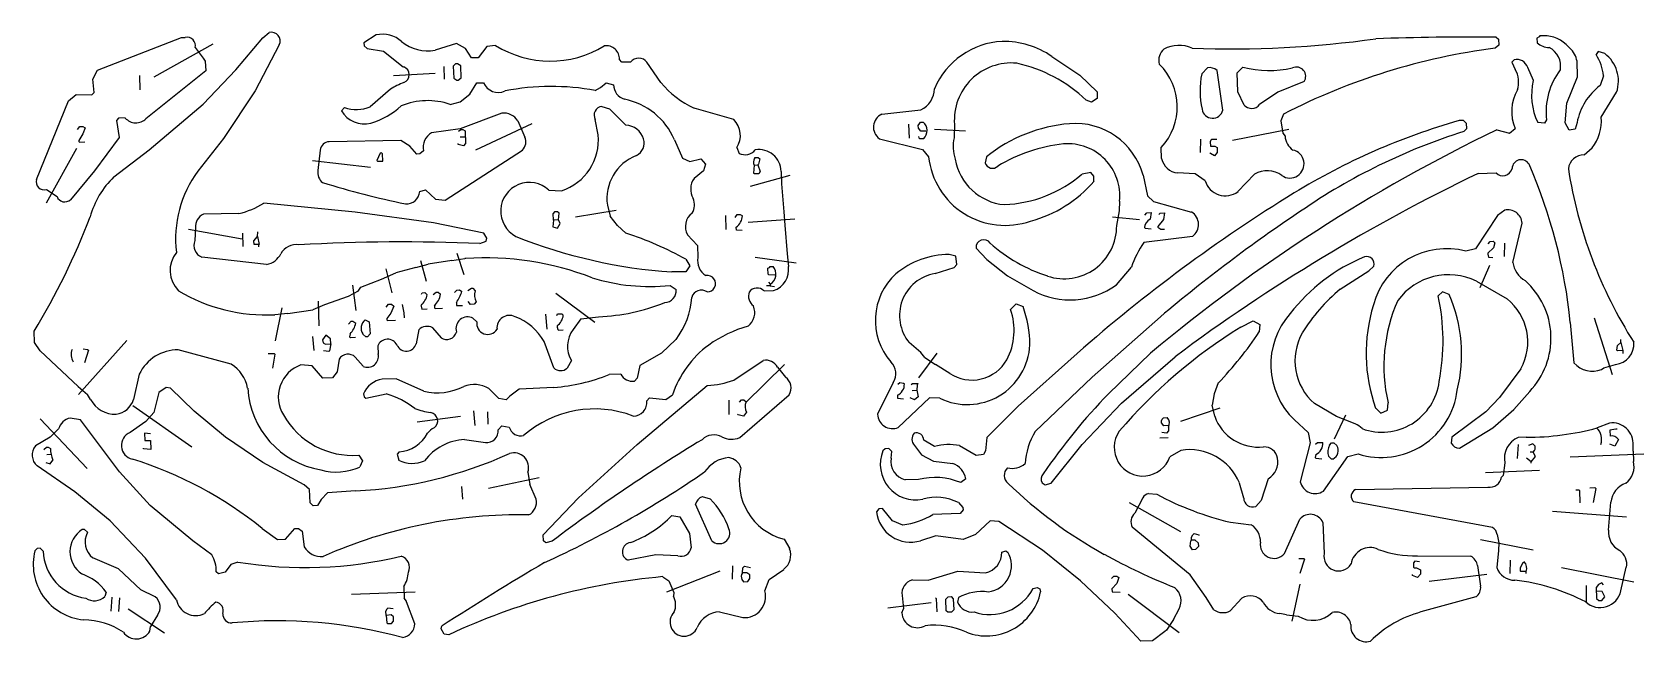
# Model space of a CAD drawing. Extents: x 0.4 to 36.8, y 0.4 to 14.1.
import ezdxf

# ---------------------------------------------------------------- set-up
doc = ezdxf.new("R2010")
doc.units = 0
doc.header["$MEASUREMENT"] = 0
doc.layers.add('CYAN', color=4, linetype='CONTINUOUS')

msp = doc.modelspace()

# ---------------------------------------------------------------- linework, layer by layer
at = {"layer": 'CYAN', "color": 7}
for p, q in [((1.885, 13.28), (3.777, 14.014)), ((3.158, 13.134), (4.489, 13.872)), ((3.777, 14.014), (3.861, 14.017)), ((5.001, 13.287), (5.61, 14.009)), ((5.982, 13.855), (5.434, 12.818)), ((5.61, 14.009), (5.755, 14.13)), ((8.168, 14.075), (7.89, 13.9)), ((7.89, 13.9), (7.892, 13.833)), ((7.892, 13.833), (7.961, 13.768)), ((9.975, 13.879), (9.496, 13.731)), ((10.178, 13.769), (9.975, 13.879)), ((10.66, 13.816), (10.468, 13.56)), ((10.86, 13.839), (10.66, 13.816)), ((33.484, 13.845), (33.403, 13.776)), ((33.429, 14.027), (33.48, 13.978)), ((33.48, 13.978), (33.484, 13.845)), ((34.395, 14.035), (34.346, 14)), ((34.346, 14), (34.35, 13.9)), ((34.411, 14.053), (34.395, 14.035)), ((35.002, 13.857), (35.088, 13.777)), ((4.085, 13.792), (4.261, 13.548)), ((4.261, 13.548), (4.313, 13.483)), ((4.313, 13.483), (4.321, 13.266)), ((7.961, 13.768), (8.329, 13.713)), ((8.329, 13.713), (8.773, 13.359)), ((10.318, 13.556), (10.178, 13.769)), ((10.468, 13.56), (10.318, 13.556)), ((13.706, 13.458), (13.654, 13.523)), ((13.906, 13.464), (13.706, 13.458)), ((14.587, 13.001), (14.273, 13.458)), ((23.408, 13.589), (24.035, 13.17)), ((33.83, 13.514), (33.782, 13.463)), ((33.782, 13.463), (33.855, 13.299)), ((35.261, 13.133), (35.249, 13.483)), ((35.724, 13.7), (35.677, 13.632)), ((35.876, 13.656), (35.724, 13.7)), ((1.776, 13.076), (1.885, 13.28)), ((2.826, 13.157), (2.837, 12.84)), ((4.321, 13.266), (2.975, 12.185)), ((4.261, 12.511), (5.001, 13.287)), ((9.498, 13.209), (8.559, 13.154)), ((8.773, 13.359), (8.786, 13.355)), ((9.69, 13.363), (9.699, 13.08)), ((9.954, 13.422), (9.906, 13.371)), ((9.906, 13.371), (9.915, 13.104)), ((9.915, 13.104), (9.984, 13.056)), ((10.004, 13.424), (9.954, 13.422)), ((10.073, 13.376), (10.004, 13.424)), ((10.017, 13.058), (10.082, 13.11)), ((10.082, 13.11), (10.073, 13.376)), ((24.035, 13.17), (24.427, 12.795)), ((26.914, 13.336), (26.785, 13.199)), ((27.261, 12.38), (27.133, 13.276)), ((27.585, 13.224), (27.714, 13.345)), ((27.598, 12.791), (27.585, 13.224)), ((34.264, 13.047), (34.136, 13.342)), ((35.016, 12.54), (35.261, 13.133)), ((35.844, 13.154), (35.769, 12.935)), ((1.226, 12.59), (1.404, 12.73)), ((1.404, 12.73), (1.755, 12.725)), ((1.755, 12.725), (1.803, 12.777)), ((1.803, 12.777), (1.776, 13.076)), ((5.434, 12.818), (4.721, 11.743)), ((8.488, 12.851), (8.034, 12.453)), ((9.984, 13.056), (10.017, 13.058)), ((10.064, 12.565), (10.276, 12.738)), ((10.276, 12.738), (10.435, 12.993)), ((10.435, 12.993), (10.585, 12.997)), ((13.108, 12.823), (13.223, 12.893)), ((13.223, 12.893), (13.353, 12.997)), ((13.353, 12.997), (13.521, 12.952)), ((24.427, 12.795), (24.43, 12.645)), ((27.741, 12.495), (27.598, 12.791)), ((28.499, 12.786), (28.091, 12.506)), ((29.092, 13.022), (28.499, 12.786)), ((35.795, 12.218), (36.141, 12.781)), ((0.505, 10.813), (1.226, 12.59)), ((3.046, 11.484), (4.261, 12.511)), ((7.451, 12.436), (7.386, 12.367)), ((9.833, 12.508), (10.064, 12.565)), ((13.255, 12.462), (13.426, 12.405)), ((13.426, 12.405), (13.797, 12.042)), ((16.229, 12.167), (15.338, 12.423)), ((19.57, 12.286), (20.451, 12.389)), ((24.299, 12.559), (24.181, 12.606)), ((24.43, 12.645), (24.299, 12.559)), ((34.983, 12.089), (35.016, 12.54)), ((1.434, 11.941), (1.482, 12.009)), ((1.482, 12.009), (1.548, 12.011)), ((1.548, 12.011), (1.6, 11.98)), ((2.357, 12.196), (2.309, 12.145)), ((2.309, 12.145), (2.373, 11.763)), ((2.507, 12.202), (2.357, 12.196)), ((11.002, 12.311), (10.064, 11.959)), ((10.416, 11.482), (11.688, 12.075)), ((11.358, 12.14), (11.52, 11.772)), ((13.175, 11.824), (13.105, 12.17)), ((20.175, 12.061), (20.186, 11.745)), ((20.392, 12.036), (20.424, 12.087)), ((20.395, 11.969), (20.392, 12.036)), ((20.424, 12.087), (20.44, 12.104)), ((20.44, 12.104), (20.507, 12.106)), ((21.209, 12.056), (21.199, 11.756)), ((28.631, 12.29), (28.57, 12.138)), ((28.57, 12.138), (28.612, 11.856)), ((32.688, 12.145), (32.588, 12.142)), ((32.757, 12.081), (32.688, 12.145)), ((32.761, 11.964), (32.757, 12.081)), ((34.516, 12.088), (34.365, 12.1)), ((34.563, 12.157), (34.516, 12.088)), ((35.072, 11.925), (34.983, 12.089)), ((35.249, 12.098), (35.205, 11.947)), ((1.554, 11.845), (1.46, 11.691)), ((1.46, 11.691), (1.46, 11.675)), ((1.46, 11.675), (1.477, 11.659)), ((1.477, 11.659), (1.594, 11.663)), ((1.6, 11.98), (1.554, 11.845)), ((2.373, 11.763), (1.815, 11.01)), ((4.721, 11.743), (4.147, 11.006)), ((8.723, 11.693), (7.106, 11.667)), ((8.928, 11.567), (8.723, 11.693)), ((10.064, 11.959), (9.417, 11.869)), ((10.024, 11.907), (10.073, 11.942)), ((10.179, 11.771), (10.06, 11.767)), ((10.073, 11.942), (10.123, 11.944)), ((10.123, 11.944), (10.174, 11.912)), ((10.174, 11.912), (10.184, 11.629)), ((14.892, 11.709), (15.072, 11.298)), ((19.516, 11.734), (20.488, 11.489)), ((20.447, 11.904), (20.395, 11.969)), ((20.401, 11.786), (20.402, 11.753)), ((20.402, 11.753), (20.42, 11.736)), ((20.42, 11.736), (20.519, 11.74)), ((20.564, 11.908), (20.447, 11.904)), ((20.761, 11.95), (21.458, 11.911)), ((26.757, 11.724), (26.751, 11.424)), ((26.992, 11.699), (26.976, 11.665)), ((26.976, 11.665), (26.98, 11.565)), ((27.008, 11.716), (26.992, 11.699)), ((27.124, 11.72), (27.008, 11.716)), ((27.479, 11.702), (28.748, 11.947)), ((28.612, 11.856), (28.664, 11.791)), ((32.696, 11.895), (32.761, 11.964)), ((33.437, 11.932), (33.723, 11.859)), ((33.723, 11.859), (33.853, 11.964)), ((35.205, 11.947), (35.072, 11.925)), ((1.406, 11.512), (0.726, 10.284)), ((2.25, 10.873), (3.046, 11.484)), ((6.904, 11.478), (6.849, 11.018)), ((8.257, 11.412), (8.179, 11.242)), ((8.29, 11.413), (8.257, 11.412)), ((8.307, 11.397), (8.29, 11.413)), ((8.313, 11.23), (8.307, 11.397)), ((9.084, 11.389), (8.928, 11.567)), ((9.151, 11.392), (9.084, 11.389)), ((9.232, 11.462), (9.151, 11.392)), ((9.723, 10.346), (11.466, 11.477)), ((10.018, 11.607), (10.017, 11.623)), ((10.135, 11.577), (10.018, 11.607)), ((10.184, 11.629), (10.135, 11.577)), ((15.072, 11.298), (15.241, 11.22)), ((15.241, 11.22), (15.489, 11.277)), ((15.489, 11.277), (15.593, 11.164)), ((16.298, 11.535), (16.352, 11.403)), ((16.7, 11.29), (16.716, 11.307)), ((16.716, 11.307), (16.782, 11.309)), ((16.782, 11.309), (16.817, 11.277)), ((16.817, 11.277), (16.787, 11.159)), ((20.488, 11.489), (20.625, 11.326)), ((21.929, 11.326), (21.9, 11.191)), ((25.879, 11.286), (25.871, 11.535)), ((26.985, 11.399), (26.968, 11.415)), ((26.98, 11.565), (27.079, 11.569)), ((27.07, 11.352), (26.985, 11.399)), ((27.135, 11.421), (27.07, 11.352)), ((27.079, 11.569), (27.131, 11.537)), ((27.131, 11.537), (27.135, 11.421)), ((35.409, 11.37), (35.587, 11.527)), ((1.815, 11.01), (1.271, 10.357)), ((8.037, 11.084), (6.733, 11.239)), ((8.179, 11.242), (8.197, 11.226)), ((8.197, 11.226), (8.313, 11.23)), ((15.547, 11.012), (15.335, 10.839)), ((15.593, 11.164), (15.547, 11.012)), ((16.607, 10.661), (17.501, 10.914)), ((16.688, 11.139), (16.678, 10.955)), ((16.695, 10.939), (16.678, 10.955)), ((16.688, 11.139), (16.771, 11.142)), ((16.795, 10.943), (16.695, 10.939)), ((16.771, 11.142), (16.787, 11.159)), ((16.771, 11.142), (16.827, 10.994)), ((16.827, 10.994), (16.795, 10.943)), ((17.298, 10.998), (17.307, 10.715)), ((24.284, 10.975), (24.085, 10.937)), ((24.353, 10.893), (24.284, 10.975)), ((25.462, 10.911), (25.561, 10.448)), ((26.64, 10.943), (26.239, 10.963)), ((26.862, 10.783), (26.64, 10.943)), ((27.974, 10.935), (27.603, 10.54)), ((33.023, 10.95), (33.422, 10.965)), ((0.73, 10.588), (0.969, 10.43)), ((9.149, 10.541), (9.281, 10.579)), ((9.281, 10.579), (9.506, 10.371)), ((12.06, 10.576), (12.344, 10.558)), ((17.307, 10.715), (17.359, 10.083)), ((24.355, 10.776), (24.353, 10.893)), ((7.69, 10.079), (5.633, 10.279)), ((9.506, 10.371), (9.723, 10.346)), ((13.381, 10.233), (13.445, 9.986)), ((24.931, 10.327), (24.922, 10.109)), ((25.561, 10.448), (25.698, 10.319)), ((25.698, 10.319), (26.557, 10.081)), ((5.072, 10.044), (4.272, 10.032)), ((9.459, 9.835), (7.69, 10.079)), ((10.591, 9.603), (9.459, 9.835)), ((12.162, 9.897), (12.151, 9.747)), ((12.189, 10.082), (12.157, 10.047)), ((12.162, 9.897), (12.157, 10.047)), ((12.279, 9.901), (12.162, 9.897)), ((12.256, 10.084), (12.189, 10.082)), ((12.252, 9.717), (12.315, 9.819)), ((12.29, 10.052), (12.256, 10.084)), ((12.279, 9.901), (12.29, 10.052)), ((12.315, 9.819), (12.279, 9.901)), ((12.658, 9.975), (13.578, 10.119)), ((13.607, 9.778), (13.445, 9.986)), ((16.044, 9.999), (16.055, 9.683)), ((16.262, 9.957), (16.31, 10.025)), ((16.31, 10.025), (16.377, 10.028)), ((16.377, 10.028), (16.428, 9.996)), ((16.553, 9.855), (17.606, 9.928)), ((17.359, 10.083), (17.385, 9.784)), ((25.382, 9.902), (24.773, 9.964)), ((24.922, 10.109), (24.866, 9.774)), ((25.499, 10.013), (25.548, 10.064)), ((25.548, 10.064), (25.648, 10.068)), ((25.648, 10.068), (25.62, 9.917)), ((25.92, 9.911), (25.792, 9.756)), ((25.816, 10.024), (25.848, 10.058)), ((25.848, 10.058), (25.948, 10.062)), ((25.948, 10.062), (25.92, 9.911)), ((33.455, 10), (32.959, 9.252)), ((33.618, 10.121), (33.455, 10)), ((33.801, 8.942), (34.01, 9.832)), ((5.144, 9.469), (3.93, 9.686)), ((4.093, 9.722), (4.076, 9.436)), ((5.151, 9.602), (5.162, 9.303)), ((5.408, 9.428), (5.487, 9.531)), ((5.487, 9.531), (5.501, 9.631)), ((5.487, 9.531), (5.527, 9.349)), ((10.662, 9.49), (10.591, 9.603)), ((10.646, 9.421), (10.662, 9.49)), ((12.151, 9.747), (12.252, 9.717)), ((13.8, 9.605), (13.607, 9.778)), ((15.19, 9.567), (15.414, 9.324)), ((16.289, 9.674), (16.287, 9.741)), ((16.423, 9.662), (16.289, 9.674)), ((17.385, 9.784), (17.438, 9.135)), ((26.575, 9.532), (25.479, 9.394)), ((25.493, 9.729), (25.51, 9.713)), ((25.51, 9.713), (25.644, 9.701)), ((25.792, 9.756), (25.793, 9.739)), ((25.793, 9.739), (25.861, 9.692)), ((25.861, 9.692), (25.944, 9.695)), ((5.411, 9.345), (5.408, 9.428)), ((5.527, 9.349), (5.411, 9.345)), ((5.51, 9.348), (5.512, 9.298)), ((10.154, 8.662), (9.99, 9.144)), ((10.502, 9.369), (10.646, 9.421)), ((15.414, 9.324), (15.422, 9.058)), ((17.438, 9.135), (17.463, 8.852)), ((21.238, 9.082), (21.086, 9.125)), ((21.698, 9.267), (21.94, 9.008)), ((32.959, 9.252), (32.743, 9.196)), ((33.364, 9.27), (33.234, 9.149)), ((33.234, 9.149), (33.235, 9.132)), ((33.235, 9.132), (33.254, 9.066)), ((33.243, 9.366), (33.292, 9.418)), ((33.292, 9.418), (33.358, 9.42)), ((33.358, 9.42), (33.393, 9.388)), ((33.393, 9.388), (33.364, 9.27)), ((33.61, 9.379), (33.604, 9.078)), ((5.695, 8.9), (4.233, 9.062)), ((8.529, 8.259), (8.389, 8.799)), ((9.059, 8.826), (8.613, 8.71)), ((9.059, 8.826), (9.34, 8.902)), ((9.301, 8.513), (9.176, 8.98)), ((9.871, 8.987), (9.34, 8.902)), ((9.871, 8.988), (10.169, 9.031)), ((10.186, 9.032), (10.169, 9.031)), ((15.151, 8.73), (14.834, 8.729)), ((15.244, 8.869), (15.151, 8.73)), ((15.152, 9.014), (15.244, 8.869)), ((16.716, 9.064), (17.637, 8.936)), ((17.003, 8.815), (17.035, 8.833)), ((17.007, 8.682), (17.003, 8.815)), ((17.035, 8.833), (17.052, 8.851)), ((17.052, 8.851), (17.118, 8.853)), ((20.771, 8.694), (21.199, 8.83)), ((21.199, 8.83), (21.262, 8.899)), ((21.262, 8.899), (21.238, 9.082)), ((21.94, 9.008), (22.403, 8.64)), ((24.861, 8.44), (25.198, 8.835)), ((29.908, 8.342), (30.556, 8.756)), ((30.556, 8.756), (30.668, 8.861)), ((33.275, 8.871), (33.054, 8.373)), ((33.254, 9.066), (33.354, 9.053)), ((7.717, 7.862), (7.642, 8.428)), ((7.76, 8.297), (7.824, 8.382)), ((7.824, 8.382), (8.285, 8.565)), ((8.285, 8.565), (8.613, 8.71)), ((10.233, 8.312), (10.314, 8.365)), ((10.314, 8.365), (10.348, 8.366)), ((10.348, 8.366), (10.4, 8.301)), ((14.793, 8.426), (14.93, 8.33)), ((17.05, 8.417), (16.967, 8.414)), ((17.025, 8.666), (17.007, 8.682)), ((17.014, 8.499), (17.049, 8.45)), ((17.158, 8.654), (17.025, 8.666)), ((17.049, 8.45), (17.05, 8.417)), ((17.05, 8.417), (17.151, 8.404)), ((22.403, 8.64), (22.981, 8.31)), ((32.979, 8.519), (33.233, 8.376)), ((33.233, 8.376), (33.674, 8.122)), ((6.879, 7.516), (6.862, 8.072)), ((7.531, 8.172), (7.004, 7.987)), ((7.76, 8.297), (7.531, 8.172)), ((8.395, 7.931), (8.443, 8)), ((8.443, 8), (8.509, 8.002)), ((8.509, 8.002), (8.561, 7.954)), ((9.185, 8.226), (9.201, 8.26)), ((9.201, 8.26), (9.267, 8.262)), ((9.267, 8.262), (9.319, 8.214)), ((9.452, 8.218), (9.517, 8.271)), ((9.517, 8.271), (9.567, 8.272)), ((9.567, 8.272), (9.619, 8.224)), ((9.934, 8.268), (9.982, 8.32)), ((9.976, 8.036), (9.978, 7.97)), ((9.982, 8.32), (10.049, 8.322)), ((10.049, 8.322), (10.1, 8.291)), ((10.294, 7.997), (10.242, 8.062)), ((10.377, 8), (10.294, 7.997)), ((10.425, 8.052), (10.377, 8)), ((12.22, 8.247), (13.097, 7.596)), ((16.913, 8.302), (17.129, 8.309)), ((22.474, 7.885), (22.603, 8.007)), ((22.603, 8.007), (22.755, 7.947)), ((32.213, 8.281), (32.117, 8.193)), ((32.366, 8.221), (32.213, 8.281)), ((6.177, 7.791), (5.878, 7.764)), ((5.893, 7.175), (6.047, 7.917)), ((6.177, 7.791), (6.741, 7.878)), ((7.004, 7.987), (6.741, 7.878)), ((7.921, 7.648), (8.006, 7.601)), ((8.5, 7.801), (8.404, 7.681)), ((8.404, 7.681), (8.405, 7.648)), ((8.405, 7.648), (8.422, 7.632)), ((8.422, 7.632), (8.605, 7.638)), ((8.561, 7.954), (8.5, 7.801)), ((9.177, 7.975), (9.178, 7.959)), ((9.178, 7.959), (9.197, 7.892)), ((9.197, 7.892), (9.313, 7.897)), ((9.478, 7.969), (9.479, 7.919)), ((9.479, 7.919), (9.497, 7.903)), ((9.497, 7.903), (9.663, 7.909)), ((9.978, 7.97), (10.111, 7.974)), ((10.436, 7.606), (10.35, 7.687)), ((11.986, 7.773), (12.014, 7.441)), ((12.237, 7.748), (12.253, 7.782)), ((12.253, 7.782), (12.352, 7.786)), ((12.352, 7.786), (12.387, 7.754)), ((12.785, 7.672), (12.61, 7.432)), ((12.785, 7.672), (13.184, 7.719)), ((24.312, 6.353), (25.854, 7.717)), ((35.638, 7.695), (36.041, 6.417)), ((0.463, 7.141), (0.454, 7.391)), ((6.734, 7.273), (6.761, 6.957)), ((7.033, 7.3), (6.953, 7.197)), ((7.136, 7.22), (7.033, 7.3)), ((7.541, 7.551), (7.605, 7.62)), ((7.582, 7.336), (7.568, 7.269)), ((7.605, 7.62), (7.639, 7.621)), ((7.639, 7.621), (7.707, 7.574)), ((7.935, 7.265), (7.866, 7.329)), ((8.032, 7.335), (7.968, 7.266)), ((8.006, 7.601), (8.032, 7.335)), ((9.125, 7.427), (9.069, 7.108)), ((9.44, 7.472), (9.631, 7.245)), ((12.245, 7.515), (12.246, 7.482)), ((12.246, 7.482), (12.265, 7.433)), ((12.265, 7.433), (12.282, 7.417)), ((12.282, 7.417), (12.382, 7.42)), ((27.665, 7.48), (27.947, 7.627)), ((27.947, 7.627), (28.093, 7.547)), ((28.093, 7.547), (28.079, 7.376)), ((35.096, 7.59), (35.179, 6.676)), ((0.586, 6.946), (0.463, 7.141)), ((1.448, 6.142), (0.586, 6.946)), ((2.545, 7.179), (1.45, 5.968)), ((1.557, 6.992), (1.657, 6.979)), ((1.675, 6.963), (1.585, 6.676)), ((1.657, 6.979), (1.675, 6.963)), ((4.899, 6.646), (3.704, 6.971)), ((6.953, 7.197), (6.972, 7.131)), ((6.972, 7.131), (7.023, 7.099)), ((7.096, 6.935), (6.978, 6.948)), ((7.023, 7.099), (7.14, 7.104)), ((7.112, 6.952), (7.096, 6.935)), ((7.14, 7.104), (7.112, 6.952)), ((7.14, 7.104), (7.136, 7.22)), ((7.568, 7.269), (7.585, 7.253)), ((7.585, 7.253), (7.701, 7.257)), ((7.968, 7.266), (7.935, 7.265)), ((8.204, 7.061), (8.21, 6.878)), ((12.173, 6.566), (11.953, 7.159)), ((14.928, 7.208), (14.604, 6.899)), ((20.448, 6.912), (20.188, 7.134)), ((20.537, 6.799), (20.448, 6.912)), ((36.146, 6.966), (36.159, 7.066)), ((36.163, 6.95), (36.146, 6.966)), ((36.159, 7.066), (36.24, 7.136)), ((36.279, 6.954), (36.163, 6.95)), ((36.24, 7.136), (36.237, 7.202)), ((36.24, 7.136), (36.279, 6.954)), ((36.279, 6.954), (36.282, 6.887)), ((5.73, 6.888), (5.863, 6.892)), ((5.88, 6.876), (5.825, 6.557)), ((5.863, 6.892), (5.88, 6.876)), ((6.719, 6.609), (6.468, 6.634)), ((6.962, 6.334), (6.719, 6.609)), ((7.33, 6.764), (7.29, 6.479)), ((7.87, 6.6), (7.695, 6.81)), ((12.568, 6.73), (12.474, 6.56)), ((14.112, 6.617), (14.054, 6.332)), ((14.604, 6.899), (14.112, 6.617)), ((16.23, 6.29), (16.896, 6.734)), ((16.496, 5.776), (17.374, 6.642)), ((17.219, 6.58), (17.395, 6.354)), ((20.408, 6.338), (20.822, 6.895)), ((20.537, 6.799), (20.777, 6.643)), ((21.103, 6.44), (20.777, 6.643)), ((23.978, 6.893), (22.648, 5.701)), ((25.632, 6.896), (24.681, 5.977)), ((24.972, 5.771), (26.185, 6.816)), ((33.984, 6.547), (33.502, 5.9)), ((35.802, 6.531), (35.85, 6.567)), ((35.85, 6.567), (36.114, 6.643)), ((2.823, 6.423), (2.693, 5.852)), ((7.178, 6.342), (6.962, 6.334)), ((7.29, 6.479), (7.178, 6.342)), ((8.619, 6.318), (8.302, 6.309)), ((9.244, 6.037), (8.619, 6.318)), ((13.684, 6.421), (13.418, 6.413)), ((14.054, 6.332), (13.989, 6.263)), ((19.827, 6.234), (19.475, 5.518)), ((19.929, 6.199), (19.978, 6.234)), ((19.978, 6.234), (20.062, 6.221)), ((20.062, 6.221), (20.079, 6.205)), ((20.23, 6.193), (20.262, 6.211)), ((20.262, 6.211), (20.379, 6.215)), ((23.032, 5.13), (24.312, 6.353)), ((27.157, 6.224), (27.066, 5.981)), ((1.448, 6.142), (1.655, 5.966)), ((1.725, 5.851), (1.655, 5.966)), ((3.266, 6.013), (3.149, 5.559)), ((3.429, 6.119), (3.266, 6.013)), ((3.53, 6.106), (3.429, 6.119)), ((4.065, 5.592), (3.53, 6.106)), ((7.878, 5.979), (7.897, 5.913)), ((7.897, 5.913), (7.931, 5.881)), ((7.931, 5.881), (8.395, 5.978)), ((10.933, 5.871), (10.709, 6.098)), ((11.101, 5.843), (10.933, 5.871)), ((11.181, 5.928), (11.101, 5.843)), ((11.393, 6.085), (11.181, 5.928)), ((12.176, 6.125), (11.393, 6.085)), ((14.053, 4.835), (15.634, 6.166)), ((14.269, 5.821), (14.334, 5.89)), ((14.334, 5.89), (14.702, 5.851)), ((14.702, 5.851), (14.849, 5.956)), ((16.123, 5.833), (16.117, 5.516)), ((16.358, 5.791), (16.406, 5.843)), ((16.365, 4.995), (17.477, 5.957)), ((16.406, 5.843), (16.456, 5.845)), ((16.456, 5.845), (16.508, 5.796)), ((19.921, 5.949), (19.924, 5.882)), ((19.924, 5.882), (20.057, 5.87)), ((20.643, 5.886), (19.938, 5.221)), ((20.308, 5.846), (20.207, 5.892)), ((20.255, 6.054), (20.363, 6.064)), ((20.389, 5.915), (20.308, 5.846)), ((20.877, 5.88), (20.643, 5.886)), ((27.066, 5.981), (27.019, 5.721)), ((33.502, 5.9), (33.194, 5.574)), ((33.826, 5.625), (34.182, 6.035)), ((4.012, 4.773), (2.678, 5.706)), ((3.149, 5.559), (2.973, 5.352)), ((4.77, 5), (4.065, 5.592)), ((10.068, 5.467), (9.088, 5.342)), ((10.361, 5.598), (10.389, 5.266)), ((10.679, 5.576), (10.688, 5.293)), ((16.334, 5.507), (16.317, 5.523)), ((16.452, 5.478), (16.334, 5.507)), ((16.516, 5.563), (16.452, 5.478)), ((22.648, 5.701), (21.935, 4.996)), ((24.089, 4.838), (24.972, 5.771)), ((26.317, 5.366), (27.199, 5.665)), ((27.077, 5.473), (27.019, 5.721)), ((29.823, 5.468), (29.326, 5.763)), ((29.78, 4.966), (30.032, 5.506)), ((30.248, 5.3), (29.823, 5.468)), ((30.708, 5.655), (30.828, 5.542)), ((30.828, 5.542), (30.976, 5.613)), ((30.976, 5.613), (30.988, 5.78)), ((33.194, 5.574), (32.426, 5.003)), ((33.354, 5.212), (33.826, 5.625)), ((1.646, 4.294), (0.585, 5.419)), ((0.812, 4.999), (1.005, 5.19)), ((1.498, 5.391), (1.263, 5.432)), ((2.374, 4.222), (1.498, 5.391)), ((2.973, 5.352), (2.615, 5.106)), ((3.075, 5.077), (2.941, 5.089)), ((2.941, 5.089), (2.947, 4.923)), ((10.921, 5.17), (11.002, 5.256)), ((11.002, 5.256), (11.169, 5.228)), ((25.878, 5.373), (25.894, 5.407)), ((25.88, 5.323), (25.878, 5.373)), ((25.932, 5.258), (25.88, 5.323)), ((25.988, 5.093), (25.888, 5.107)), ((25.894, 5.407), (25.926, 5.441)), ((25.926, 5.441), (26.009, 5.444)), ((26.049, 5.262), (25.932, 5.258)), ((26.036, 5.145), (25.988, 5.093)), ((26.033, 5.228), (26.036, 5.145)), ((28.875, 5.392), (29.189, 5.106)), ((29.189, 5.106), (29.233, 4.874)), ((32.6, 4.757), (33.354, 5.212)), ((35.981, 5.32), (35.701, 5.212)), ((36.125, 5.181), (35.992, 5.159)), ((35.992, 5.159), (35.997, 5.026)), ((36.158, 5.182), (36.125, 5.181)), ((0.812, 4.999), (0.485, 4.804)), ((0.669, 4.726), (0.734, 4.779)), ((0.734, 4.779), (0.767, 4.78)), ((0.767, 4.78), (0.818, 4.748)), ((2.92, 4.738), (2.919, 4.755)), ((3.087, 4.727), (2.92, 4.738)), ((2.947, 4.923), (3.08, 4.927)), ((3.08, 4.927), (3.087, 4.727)), ((5.608, 4.43), (4.77, 5)), ((10.16, 4.947), (10.629, 4.878)), ((12.733, 3.631), (14.053, 4.835)), ((19.642, 4.742), (19.594, 4.691)), ((19.725, 4.745), (19.642, 4.742)), ((19.794, 4.68), (19.725, 4.745)), ((20.307, 4.813), (20.464, 4.601)), ((20.758, 4.793), (20.52, 4.936)), ((21.698, 4.588), (21.324, 4.81)), ((21.935, 4.996), (21.911, 4.695)), ((23.387, 3.962), (24.089, 4.838)), ((25.842, 4.988), (26.025, 4.995)), ((29.233, 4.874), (29.006, 3.996)), ((29.349, 4.844), (29.398, 4.879)), ((29.398, 4.879), (29.514, 4.883)), ((29.667, 4.822), (29.715, 4.873)), ((29.715, 4.873), (29.765, 4.875)), ((29.765, 4.875), (29.834, 4.811)), ((32.426, 5.003), (32.414, 4.869)), ((33.919, 4.837), (33.896, 4.519)), ((34.106, 5), (33.923, 4.995)), ((34.252, 4.848), (34.153, 4.812)), ((34.303, 4.8), (34.252, 4.848)), ((34.29, 4.7), (34.306, 4.734)), ((34.306, 4.734), (34.303, 4.8)), ((36.105, 4.796), (35.986, 4.842)), ((36.183, 4.949), (36.105, 4.796)), ((36.516, 4.684), (36.512, 4.818)), ((0.713, 4.428), (0.814, 4.398)), ((0.837, 4.613), (0.742, 4.6)), ((0.814, 4.398), (0.877, 4.483)), ((6.544, 3.93), (5.608, 4.43)), ((7.773, 4.595), (7.861, 4.465)), ((7.861, 4.465), (7.799, 4.329)), ((8.685, 4.669), (8.636, 4.618)), ((8.636, 4.618), (8.674, 4.486)), ((19.782, 4.53), (19.794, 4.68)), ((20.464, 4.601), (20.735, 4.459)), ((20.735, 4.459), (21.17, 4.406)), ((21.864, 4.61), (21.698, 4.588)), ((21.911, 4.695), (21.864, 4.61)), ((26.311, 4.703), (26.067, 4.555)), ((29.357, 4.611), (29.343, 4.544)), ((29.343, 4.544), (29.36, 4.527)), ((29.36, 4.527), (29.494, 4.515)), ((29.533, 3.787), (30.081, 4.563)), ((29.711, 4.506), (29.642, 4.571)), ((29.744, 4.508), (29.711, 4.506)), ((30.081, 4.563), (30.312, 4.623)), ((33.622, 4.42), (33.58, 4.135)), ((34.216, 4.447), (34.113, 4.527)), ((34.258, 4.665), (34.192, 4.663)), ((34.216, 4.447), (34.312, 4.567)), ((34.217, 4.414), (34.216, 4.447)), ((34.258, 4.665), (34.29, 4.7)), ((34.312, 4.567), (34.258, 4.665)), ((35.091, 4.557), (36.754, 4.625)), ((36.516, 4.684), (36.522, 4.451)), ((1.373, 3.769), (0.518, 4.355)), ((3.069, 3.463), (2.374, 4.222)), ((10.702, 3.853), (11.844, 4.095)), ((11.587, 4.213), (11.63, 3.931)), ((20.397, 4.048), (20.097, 4.039)), ((21.464, 4.064), (21.35, 3.978)), ((28.286, 4.064), (28.126, 3.57)), ((33.186, 4.208), (34.401, 4.258)), ((33.58, 4.135), (33.548, 4.101)), ((2.164, 3.113), (1.373, 3.769)), ((6.665, 3.818), (6.544, 3.93)), ((6.675, 3.518), (6.665, 3.818)), ((7.067, 3.749), (6.923, 3.594)), ((7.7, 3.789), (7.067, 3.749)), ((10.087, 3.888), (10.114, 3.605)), ((11.776, 3.603), (11.63, 3.931)), ((15.517, 3.66), (15.7, 3.613)), ((23.186, 3.972), (23.255, 3.924)), ((23.255, 3.924), (23.387, 3.962)), ((25.586, 3.728), (25.769, 3.715)), ((27.733, 3.629), (27.634, 3.968)), ((30.254, 3.825), (33.237, 3.876)), ((35.222, 3.815), (35.288, 3.817)), ((35.288, 3.817), (35.306, 3.801)), ((35.306, 3.801), (35.315, 3.518)), ((35.537, 3.859), (35.654, 3.863)), ((35.671, 3.847), (35.615, 3.528)), ((35.654, 3.863), (35.671, 3.847)), ((4.032, 2.664), (3.069, 3.463)), ((6.744, 3.454), (6.675, 3.518)), ((6.844, 3.458), (6.744, 3.454)), ((6.923, 3.594), (6.844, 3.458)), ((11.933, 2.799), (12.733, 3.631)), ((15.738, 2.667), (15.365, 3.492)), ((19.5, 3.387), (19.452, 3.319)), ((19.584, 3.39), (19.5, 3.387)), ((19.809, 3.113), (19.584, 3.39)), ((21.338, 3.277), (20.721, 3.258)), ((21.297, 3.526), (21.4, 3.412)), ((21.402, 3.362), (21.338, 3.277)), ((21.4, 3.412), (21.402, 3.362)), ((26.315, 2.869), (25.156, 3.519)), ((25.457, 3.634), (25.278, 3.288)), ((28.126, 3.57), (28.002, 3.44)), ((33.346, 2.962), (30.212, 3.541)), ((34.696, 3.331), (36.367, 3.202)), ((35.958, 2.907), (36.013, 3.533)), ((1.586, 2.92), (1.536, 2.918)), ((1.655, 2.856), (1.586, 2.92)), ((2.962, 2.275), (2.164, 3.113)), ((5.595, 2.945), (5.938, 2.691)), ((6.121, 2.698), (6.33, 2.939)), ((6.33, 2.939), (6.413, 2.942)), ((6.413, 2.942), (6.499, 2.878)), ((14.837, 3.237), (15.012, 3.205)), ((15.012, 3.205), (15.233, 2.832)), ((20.045, 3.02), (19.809, 3.113)), ((22.01, 3.114), (21.686, 2.804)), ((22.21, 3.103), (22.01, 3.114)), ((23.197, 2.45), (22.21, 3.103)), ((26.525, 1.897), (25.218, 2.97)), ((27.433, 3.084), (27.901, 3.027)), ((28.649, 2.376), (28.999, 3.151)), ((29.517, 3.078), (29.549, 2.379)), ((4.46, 2.345), (4.032, 2.664)), ((5.938, 2.691), (6.121, 2.698)), ((6.499, 2.878), (6.545, 2.53)), ((11.938, 2.665), (11.933, 2.799)), ((11.99, 2.618), (11.938, 2.665)), ((12.139, 2.657), (11.99, 2.618)), ((15.233, 2.832), (15.271, 2.506)), ((17.364, 2.701), (17.492, 2.486)), ((20.786, 2.776), (20.439, 2.666)), ((21.406, 2.695), (20.786, 2.776)), ((21.686, 2.804), (21.406, 2.695)), ((26.527, 2.544), (26.54, 2.661)), ((26.54, 2.661), (26.556, 2.678)), ((26.554, 2.745), (26.585, 2.796)), ((26.556, 2.678), (26.554, 2.745)), ((26.639, 2.681), (26.556, 2.678)), ((26.585, 2.796), (26.617, 2.831)), ((26.617, 2.831), (26.719, 2.801)), ((26.639, 2.681), (26.708, 2.617)), ((26.708, 2.617), (26.711, 2.534)), ((26.719, 2.801), (26.719, 2.784)), ((33.069, 2.697), (34.262, 2.46)), ((33.45, 2.807), (33.483, 2.615)), ((33.483, 2.615), (33.477, 2.448)), ((0.519, 2.493), (0.471, 2.441)), ((0.586, 2.495), (0.519, 2.493)), ((0.655, 2.431), (0.586, 2.495)), ((2.356, 2.034), (1.779, 2.278)), ((3.663, 1.333), (2.962, 2.275)), ((5.05, 2.183), (4.885, 2.127)), ((14.475, 2.345), (13.849, 2.225)), ((14.97, 2.328), (14.475, 2.345)), ((22.274, 2.409), (22.364, 2.435)), ((22.364, 2.435), (22.408, 2.411)), ((24.052, 1.759), (23.197, 2.45)), ((26.58, 2.463), (26.527, 2.544)), ((26.647, 2.465), (26.58, 2.463)), ((26.711, 2.534), (26.647, 2.465)), ((28.972, 2.263), (29.089, 2.267)), ((29.106, 2.251), (29, 1.93)), ((29.089, 2.267), (29.106, 2.251)), ((31.592, 2.204), (31.56, 2.169)), ((31.693, 2.191), (31.592, 2.204)), ((31.65, 2.324), (32.851, 2.316)), ((33.477, 2.448), (33.438, 2.064)), ((33.743, 2.229), (33.737, 1.929)), ((2.86, 1.555), (2.356, 2.034)), ((4.609, 1.917), (4.557, 1.965)), ((4.758, 1.956), (4.609, 1.917)), ((4.885, 2.127), (4.758, 1.956)), ((14.63, 1.855), (14.764, 1.76)), ((15.918, 1.978), (14.716, 1.503)), ((16.203, 2.1), (16.197, 1.8)), ((16.426, 1.941), (16.438, 2.058)), ((16.526, 1.945), (16.426, 1.941)), ((16.438, 2.058), (16.47, 2.093)), ((16.47, 2.093), (16.605, 2.064)), ((16.594, 1.897), (16.526, 1.945)), ((16.597, 1.814), (16.594, 1.897)), ((17.033, 1.788), (17.361, 2.02)), ((20.617, 1.775), (21.281, 1.982)), ((21.281, 1.982), (21.906, 1.945)), ((24.752, 1.815), (24.8, 1.867)), ((24.8, 1.867), (24.867, 1.869)), ((24.867, 1.869), (24.918, 1.837)), ((24.918, 1.837), (24.872, 1.702)), ((26.886, 1.388), (26.525, 1.897)), ((31.537, 1.885), (31.536, 1.902)), ((31.655, 1.839), (31.537, 1.885)), ((31.56, 2.169), (31.564, 2.07)), ((31.564, 2.07), (31.581, 2.053)), ((31.581, 2.053), (31.631, 2.055)), ((31.631, 2.055), (31.716, 2.008)), ((31.719, 1.908), (31.655, 1.839)), ((31.716, 2.008), (31.719, 1.908)), ((31.913, 1.753), (33.215, 1.914)), ((33.005, 2.104), (33.073, 1.64)), ((33.985, 1.971), (33.968, 1.987)), ((34.102, 1.975), (33.985, 1.971)), ((34.104, 1.925), (34.102, 1.975)), ((34.898, 2.059), (36.531, 1.735)), ((36.239, 1.533), (36.361, 2.07)), ((2.078, 1.506), (2.049, 1.405)), ((3.183, 1.401), (2.86, 1.555)), ((7.611, 1.462), (9.044, 1.516)), ((8.788, 1.634), (8.798, 1.368)), ((14.764, 1.76), (14.88, 1.499)), ((14.88, 1.499), (14.871, 1.416)), ((16.414, 1.791), (16.449, 1.742)), ((16.449, 1.742), (16.549, 1.745)), ((16.549, 1.745), (16.597, 1.814)), ((16.932, 1.534), (17.033, 1.788)), ((20.259, 1.78), (20.617, 1.775)), ((22.982, 1.585), (23.073, 1.611)), ((23.073, 1.611), (23.131, 1.579)), ((23.131, 1.579), (23.151, 1.512)), ((24.825, 1.033), (24.052, 1.759)), ((24.872, 1.702), (24.76, 1.582)), ((24.76, 1.582), (24.762, 1.515)), ((24.762, 1.515), (24.946, 1.505)), ((25.123, 1.46), (26.279, 0.594)), ((28.994, 1.688), (28.82, 0.852)), ((35.46, 1.288), (35.464, 1.655)), ((35.73, 1.681), (35.682, 1.613)), ((35.682, 1.613), (35.691, 1.363)), ((35.819, 1.518), (35.685, 1.53)), ((35.812, 1.718), (35.73, 1.681)), ((35.847, 1.669), (35.812, 1.718)), ((35.873, 1.403), (35.819, 1.518)), ((2.203, 1.394), (2.18, 1.077)), ((2.374, 1.379), (2.358, 1.068)), ((2.574, 1.129), (3.396, 0.589)), ((8.4, 1.111), (8.384, 1.077)), ((8.432, 1.145), (8.4, 1.111)), ((8.549, 1.132), (8.432, 1.145)), ((8.85, 1.303), (8.798, 1.368)), ((8.851, 1.286), (8.85, 1.303)), ((9.036, 0.793), (8.851, 1.286)), ((20.685, 1.267), (19.709, 1.146)), ((20.024, 1.036), (20.057, 1.131)), ((20.03, 1.431), (20.057, 1.131)), ((20.781, 1.376), (20.799, 1.36)), ((20.799, 1.36), (20.809, 1.06)), ((21.016, 1.351), (21.064, 1.403)), ((21.025, 1.084), (21.016, 1.351)), ((21.064, 1.403), (21.131, 1.405)), ((21.131, 1.405), (21.182, 1.357)), ((21.191, 1.107), (21.143, 1.055)), ((21.182, 1.357), (21.191, 1.107)), ((21.297, 1.385), (21.278, 1.281)), ((26.146, 0.89), (26.273, 1.127)), ((27.059, 1.109), (26.886, 1.388)), ((27.687, 1.372), (27.426, 1.083)), ((32.97, 1.402), (31.728, 1.059)), ((35.691, 1.363), (35.743, 1.315)), ((35.743, 1.315), (35.809, 1.317)), ((35.809, 1.317), (35.873, 1.403)), ((3.065, 0.629), (3.077, 0.73)), ((3.233, 0.986), (3.077, 0.73)), ((8.388, 0.977), (8.384, 1.077)), ((8.504, 0.997), (8.388, 0.977)), ((8.388, 0.977), (8.41, 0.811)), ((8.41, 0.811), (8.427, 0.795)), ((8.427, 0.795), (8.511, 0.798)), ((8.555, 0.949), (8.504, 0.997)), ((8.511, 0.798), (8.559, 0.849)), ((8.559, 0.849), (8.555, 0.949)), ((9.633, 0.676), (9.65, 0.744)), ((15.912, 1.065), (16.437, 0.931)), ((21.059, 1.052), (21.025, 1.084)), ((21.143, 1.055), (21.059, 1.052)), ((25.411, 0.4), (24.825, 1.033)), ((26.146, 0.89), (25.987, 0.651)), ((28.695, 0.994), (28.544, 1.024)), ((28.695, 0.994), (28.962, 0.966)), ((9.701, 0.561), (9.633, 0.676)), ((9.807, 0.546), (9.701, 0.561)), ((25.678, 0.408), (25.411, 0.4)), ((25.955, 0.617), (25.678, 0.408)), ((25.987, 0.651), (25.955, 0.617))]:
    msp.add_line(p, q, dxfattribs=at)
for centre, radius, start, end in [((3.904, 13.836), 0.186, 346.1953, 103.6093), ((5.805, 13.94), 0.196, 334.1806, 104.6302), ((8.313, 13.462), 0.63, 47.3844, 103.2864), ((9.333, 14.668), 0.951, 231.3746, 279.8484), ((12.093, 15.801), 2.317, 237.8386, 301.7152), ((13.352, 13.531), 0.302, 358.5582, 97.8291), ((22.385, 12.162), 1.772, 93.2623, 156.6934), ((22.304, 11.975), 1.955, 55.6169, 90.6026), ((26.27, 13.124), 0.716, 65.5527, 118.0859), ((27.404, 37.698), 23.938, 267.9959, 277.9435), ((32.917, -49.386), 63.414, 89.53735, 91.99251), ((34.609, 14.16), 0.366, 225.0475, 271.8569), ((34.502, 13.337), 0.721, 46.1454, 97.2653), ((14.087, 13.323), 0.23, 36.068, 142.1768), ((26.145, 13.503), 0.329, 130.0582, 195.0005), ((35.275, -0.644), 14.541, 97.3967, 117.1879), ((33.889, 13.261), 0.26, 18.1418, 103.1627), ((34.403, 13.369), 0.477, 349.9171, 62.8556), ((34.76, 13.406), 0.495, 8.8479, 48.4457), ((34.814, 13.061), 1.035, 5.1676, 33.4786), ((35.399, 13.033), 0.784, 341.2315, 52.5255), ((8.727, 13.177), 0.187, 290.4319, 71.4657), ((22.492, 12.156), 1.287, 84.6853, 184.4605), ((21.881, 10.163), 3.356, 46.7325, 77.4205), ((24.885, 12.455), 1.348, 316.9909, 45.6337), ((28.597, 12.818), 1.851, 168.145, 193.1067), ((26.956, 13.06), 0.279, 50.7542, 98.6793), ((28.304, 15.747), 2.473, 256.1952, 282.3159), ((28.921, 13.142), 0.209, 324.853, 115.3661), ((33.359, 13.01), 0.573, 342.0919, 30.2428), ((36.072, 12.35), 1.521, 142.0591, 187.2989), ((9.359, 11.479), 1.625, 110.4319, 122.4112), ((10.922, 13.149), 0.37, 204.2455, 294.2455), ((12.121, 7.494), 5.419, 79.5001, 101.1325), ((13.866, 12.955), 0.345, 180.5236, 252.91), ((16.257, 14.395), 2.176, 219.8595, 245.0116), ((20.223, 12.872), 0.535, 295.3186, 358.9375), ((34.755, 12.347), 0.98, 150.2074, 202.9714), ((35.62, 12.713), 1.397, 166.1617, 206.0302), ((36.61, 11.832), 1.387, 127.3278, 168.9176), ((7.895, 12.65), 0.583, 209.0748, 284.8248), ((7.717, 13.264), 0.87, 252.1328, 291.3173), ((7.561, 13.751), 1.733, 286.1917, 312.5501), ((9.326, 11.051), 1.542, 70.8246, 112.6254), ((13.278, 12.266), 0.198, 96.5734, 208.937), ((13.461, 11.1), 1.556, 23.0663, 78.7534), ((27.029, 12.436), 0.239, 189.0437, 346.4239), ((27.911, 12.642), 0.225, 220.8104, 322.8283), ((2.749, 12.417), 0.324, 221.7188, 314.1565), ((11.042, 11.937), 0.376, 32.7818, 96.1467), ((13.77, 11.593), 0.45, 17.8314, 86.592), ((15.884, 11.809), 0.497, 326.5164, 45.9615), ((19.699, 11.995), 0.318, 113.8246, 234.9286), ((20.338, 11.917), 0.253, 315.6677, 48.3321), ((24.094, 8.618), 3.467, 94.7847, 128.6432), ((23.934, 10.494), 1.584, 15.2765, 94.6606), ((36.687, -2.255), 14.969, 105.8913, 121.4819), ((34.846, 12.127), 0.954, 320.9848, 5.4723), ((7.117, 11.453), 0.214, 92.9197, 173.1613), ((9.609, 11.536), 0.384, 119.9716, 191.1187), ((11.277, 11.664), 0.266, 315.3851, 23.7252), ((11.968, 11.71), 1.212, 288.1011, 5.3578), ((13.894, 11.639), 0.317, 296.4194, 16.8922), ((22.051, 11.562), 0.873, 167.1891, 199.3363), ((49.623, -21.716), 37.339, 115.6881, 129.9798), ((29.069, 11.815), 0.406, 183.447, 235.7088), ((36.802, -1.181), 13.706, 107.4325, 124.6164), ((14.415, 10.381), 1.045, 111.2929, 188.1762), ((16.484, 11.681), 0.307, 244.7259, 319.3337), ((16.844, 11.203), 0.169, 149.0946, 202.2247), ((16.802, 10.992), 0.497, 0.7635, 99.8391), ((22.35, 11.514), 1.735, 186.227, 289.3582), ((22.449, 11.482), 1.24, 189.7297, 264.6361), ((24.049, 8.043), 3.595, 96.0531, 121.211), ((23.765, 10.449), 1.172, 353.9797, 94.6469), ((26.285, 11.377), 0.416, 192.7366, 263.6965), ((28.774, 11.167), 0.319, 235.2485, 77.988), ((35.398, 11.024), 0.346, 88.1952, 174.5471), ((6.205, 9.478), 2.563, 143.4242, 186.8881), ((7.157, 10.981), 0.31, 173.1616, 229.8366), ((22.065, 11.238), 0.171, 195.8398, 315.2468), ((22.216, 13.114), 2.869, 272.3361, 310.6391), ((50.846, -26.249), 41.249, 115.6014, 126.7178), ((28.259, 10.424), 0.585, 55.2837, 119.084), ((33.576, 11.117), 0.217, 224.7621, 345.0099), ((33.989, 11.059), 0.203, 29.2367, 179.4563), ((23.357, 6.435), 11.796, 5.6171, 23.604), ((45.147, 12.627), 10.215, 188.8411, 212.4809), ((0.685, 10.768), 0.186, 165.866, 283.9383), ((3.637, 9.44), 1.994, 134.0644, 164.5746), ((13.729, 33.162), 23.418, 253.1913, 257.9148), ((8.845, 10.567), 0.305, 266.4137, 355.1261), ((11.621, 10.102), 0.646, 47.1749, 241.9469), ((15.677, 10.598), 0.418, 144.8401, 210.1369), ((22.189, 12.635), 2.855, 284.945, 319.3641), ((27.319, 10.925), 0.478, 197.1904, 306.4821), ((1.145, 10.498), 0.189, 201.1943, 311.8039), ((4.585, 11.99), 2.006, 284.0471, 301.4844), ((14.951, 10.246), 0.392, 330.6948, 21.3341), ((47.751, -20.132), 35.993, 121.6406, 131.3374), ((-13.612, 15.865), 16.422, 328.9328, 338.9613), ((4.392, 9.756), 0.301, 113.5826, 186.3907), ((15.513, 9.754), 0.373, 126.3343, 209.9747), ((16.087, 10.018), 0.342, 305.796, 356.2771), ((25.713, 9.717), 0.22, 115.009, 176.9365), ((48.555, -19.137), 35.164, 123.7568, 130.2099), ((26.381, 9.8), 0.332, 305.9223, 57.9432), ((33.691, 9.81), 0.32, 3.9577, 103.1336), ((15.607, 20.21), 11.508, 248.1106, 266.1492), ((11.256, 1.95), 8.067, 61.1177, 71.615), ((21.868, 9.285), 0.171, 32.6775, 186.2394), ((23.681, 9.761), 1.186, 251.4535, 0.6148), ((4.167, 8.764), 0.649, 141.2151, 224.9882), ((4.346, 9.329), 0.29, 158.4732, 247.0586), ((5.627, 9.323), 0.429, 279.0946, 334.8891), ((6.354, 8.962), 0.383, 79.6947, 152.0811), ((8.755, -30.5), 39.907, 87.4916, 93.3509), ((21.113, 7.185), 1.941, 90.7967, 129.1743), ((24.453, 12.143), 3.689, 228.555, 251.8436), ((27.275, 8.142), 2.189, 145.0957, 161.5491), ((32.306, 7.55), 1.703, 75.1083, 165.1083), ((10.641, 2.448), 6.599, 68.7226, 93.9567), ((15.804, 8.979), 0.389, 168.3227, 238.7302), ((16.917, 8.68), 0.265, 299.8279, 40.6354), ((16.975, 8.778), 0.494, 288.2137, 8.6865), ((31.977, 5.338), 4.027, 112.1509, 142.4967), ((30.508, 8.909), 0.167, 343.3472, 107.3289), ((34.372, 9.031), 0.578, 188.8658, 239.5581), ((14.33, 12.748), 4.347, 252.69, 276.1207), ((15.636, 8.465), 0.185, 267.9874, 100.6679), ((16.757, 8.149), 0.218, 44.6177, 144.557), ((20.858, 7.636), 1.433, 132.6668, 220.8117), ((20.931, 7.746), 0.962, 99.5708, 219.4788), ((23.818, 9.867), 1.768, 241.758, 306.1624), ((32.351, 7.248), 1.418, 63.7037, 143.7444), ((32.926, 7.235), 1.736, 316.3052, 48.4081), ((5.678, 11.583), 3.824, 238.9931, 272.9988), ((8.868, 8.321), 0.464, 311.862, 346.6675), ((9.199, 8.29), 0.425, 310.991, 351.0815), ((9.217, 8.566), 0.925, 325.1208, 342.7343), ((10.705, 8.207), 0.32, 162.7435, 208.8844), ((13.015, 12.146), 4.43, 272.1791, 291.9822), ((14.669, 8.301), 0.263, 271.0095, 6.4621), ((13.569, 8.259), 1.718, 322.3161, 356.4766), ((15.502, 8.093), 0.227, 55.6977, 164.6222), ((16.844, 8.183), 0.28, 160.6309, 232.3062), ((32.486, 5.25), 4.026, 129.8238, 148.5297), ((34.548, 6.605), 3.654, 156.0841, 193.0558), ((27.416, 7.172), 4.811, 349.0543, 12.2531), ((29.229, 6.868), 3.416, 346.3283, 23.3342), ((32.889, 7.149), 1.25, 331.199, 51.1067), ((8.057, 7.46), 0.232, 125.907, 214.3155), ((7.587, 7.669), 1.217, 1.2152, 15.4652), ((10.231, 7.45), 0.265, 63.407, 196.6872), ((11.174, 7.466), 0.283, 63.7239, 185.5145), ((10.865, 6.553), 1.245, 29.1285, 69.5782), ((12.054, 7.79), 0.335, 304.821, 353.7089), ((16.329, 7.809), 0.376, 306.5608, 23.8805), ((21.123, 7.412), 1.431, 332.2933, 19.282), ((20.315, 7.065), 2.595, 0.4632, 19.8654), ((30.072, 6.639), 1.729, 138.2706, 226.1909), ((34.14, 6.893), 3.649, 162.5345, 199.8325), ((7.191, 7.693), 0.53, 317.5579, 346.9525), ((9.314, 7.226), 0.276, 62.7366, 133.2813), ((9.758, 7.433), 0.227, 235.9728, 344.8972), ((10.681, 7.568), 0.248, 171.1436, 328.5238), ((13.104, 7.05), 0.624, 142.2683, 210.8511), ((17.444, 4.519), 3.119, 106.6023, 124.7725), ((33.685, -2.327), 11.508, 121.54, 139.5787), ((21.347, 11.819), 8.067, 316.0743, 326.5716), ((30.156, 6.723), 1.27, 150.3458, 229.1616), ((1.603, 6.868), 0.317, 158.8013, 211.9313), ((3.693, 6.006), 0.965, 89.3342, 154.3839), ((8.423, 6.976), 0.236, 25.1655, 158.8347), ((8.847, 7.175), 0.232, 205.1637, 343.2415), ((17.04, 5.224), 2.31, 126.5213, 161.5402), ((21.495, 7.153), 1.416, 244.1041, 357.2736), ((36.071, 7.102), 0.461, 275.4099, 4.9978), ((4.457, 5.947), 0.827, 11.2726, 57.6698), ((6.731, 5.908), 0.772, 109.9309, 211.6506), ((7.533, 6.631), 0.242, 47.7956, 146.5931), ((7.97, 6.824), 0.246, 245.8689, 12.739), ((12.327, 6.723), 0.22, 225.6387, 312.0019), ((16.953, 6.438), 0.301, 28.132, 100.94), ((19.529, 6.435), 0.359, 325.9817, 47.1843), ((21.602, 7.2), 0.909, 236.6758, 330.0902), ((35.595, 7.055), 0.563, 222.3784, 291.537), ((8.38, 5.772), 0.542, 98.2213, 157.5449), ((10.375, 5.544), 0.647, 58.8653, 111.165), ((11.87, 10.271), 4.157, 274.2145, 291.8553), ((13.955, 6.571), 0.309, 208.9803, 276.3604), ((15.528, 8.17), 2.006, 273.0384, 290.4757), ((17.233, 6.113), 0.29, 327.4642, 56.0495), ((19.816, 6.19), 0.263, 293.532, 3.0876), ((20.917, 6.084), 0.554, 166.2914, 197.7087), ((30.85, 6.414), 1.299, 249.8784, 353.1237), ((2.277, 6.147), 0.626, 208.1567, 272.4404), ((2.241, 5.989), 0.472, 277.687, 343.048), ((7.249, 6.22), 1.983, 183.231, 260.3801), ((7.94, 4.301), 1.737, 50.7796, 74.8176), ((9.541, 7.319), 1.317, 256.9407, 297.0893), ((13.962, 5.788), 0.31, 270.2582, 6.1294), ((33.917, -3.04), 12.908, 135.6862, 146.0283), ((30.832, 6.273), 1.73, 252.5032, 352.9567), ((7.638, 6.387), 1.797, 209.4734, 274.2991), ((9.695, 7.442), 1.911, 249.9138, 260.963), ((9.366, 5.369), 0.188, 304.0495, 80.963), ((13.094, 3.202), 2.437, 69.1227, 131.1254), ((16.778, 5.689), 0.291, 158.3706, 205.6293), ((19.808, 5.528), 0.333, 181.7436, 292.983), ((28.062, 5.822), 1.045, 199.513, 276.3964), ((1.336, 5.097), 0.344, 102.2048, 164.2959), ((2.732, 4.815), 0.313, 111.8035, 258.7101), ((8.626, 5.453), 0.786, 274.2779, 332.3871), ((9.974, 4.47), 0.899, 124.0498, 136.4426), ((10.653, 5.146), 0.269, 264.8939, 5.2828), ((11.426, 5.294), 0.265, 194.4492, 284.4492), ((20.461, 4.959), 0.212, 139.9339, 223.5744), ((20.345, 4.927), 0.175, 2.8455, 105.5257), ((24.338, 4.32), 1.536, 148.2232, 176.8237), ((25.458, 4.771), 0.646, 145.7423, 340.5143), ((25.877, 5.32), 0.181, 329.5289, 43.2685), ((30.091, 4.903), 0.427, 43.0547, 68.4072), ((34.121, 11.005), 6.005, 269.8548, 285.251), ((35.434, 4.948), 0.37, 342.2594, 46.2702), ((36.045, 4.855), 0.469, 355.4043, 97.8079), ((0.731, 4.596), 0.322, 139.7566, 228.6146), ((1.623, 4.789), 0.806, 182.9309, 202.3084), ((10.222, 3.738), 1.211, 92.9279, 142.8158), ((36.173, -29.201), 39.907, 121.1719, 127.0312), ((15.787, 4.672), 0.383, 62.4417, 134.8281), ((16.181, 5.382), 0.429, 239.6337, 295.4284), ((21.077, 3.619), 1.217, 78.2889, 105.2193), ((28.185, 4.467), 0.317, 10.7973, 91.27), ((29.25, 4.854), 0.266, 293.7093, 6.2798), ((29.962, 4.666), 0.334, 152.2391, 196.5717), ((29.649, 4.701), 0.215, 296.3105, 30.8198), ((32.585, 4.944), 0.188, 203.7265, 274.5161), ((34.12, 4.526), 0.509, 112.7708, 192.0463), ((36.038, 4.863), 0.168, 30.6859, 104.4259), ((-0.002, -4.02), 8.936, 51.2107, 72.5962), ((7.195, 13.438), 9.663, 272.9954, 294.3026), ((8.982, 5.089), 0.678, 242.9222, 293.9865), ((11.274, 4.319), 0.33, 341.3514, 108.2213), ((16.174, 3.826), 0.716, 94.3894, 146.9226), ((16.076, 4.214), 0.329, 17.4747, 82.4171), ((20.337, 4.388), 0.802, 157.8197, 281.3202), ((20.201, 4.453), 0.426, 169.5656, 255.8703), ((21.032, 3.99), 0.438, 9.7813, 71.7089), ((22.51, 4.755), 0.457, 256.9575, 310.0875), ((26.513, 3.508), 1.212, 22.3315, 99.5882), ((28.054, 4.449), 0.45, 301.0973, 9.858), ((36.061, 4.338), 0.475, 307.8845, 13.7829), ((7.269, 5.522), 1.306, 254.375, 293.947), ((2.023, 23.949), 23.938, 294.5318, 304.4794), ((17.702, 4.005), 1.348, 166.8416, 255.4844), ((20.766, 2.565), 1.528, 67.5349, 103.9554), ((22.554, 4.139), 0.225, 130.7452, 232.7631), ((23.333, 4.055), 0.169, 135.7497, 209.4893), ((33.28, 4.143), 0.271, 260.9865, 350.9863), ((15.63, 3.404), 0.279, 113.796, 161.721), ((20.803, 2.585), 1.062, 62.332, 106.9262), ((29.585, 11.393), 10.326, 226.0414, 241.0331), ((25.612, 3.556), 0.174, 98.6918, 152.7762), ((29.012, 9.754), 6.855, 241.7678, 256.684), ((29.341, 4.071), 0.343, 192.6338, 304.0144), ((30.332, 3.668), 0.175, 116.2933, 226.9029), ((36.511, 3.489), 0.5, 108.4701, 174.976), ((11.452, 3.539), 0.33, 297.7116, 11.1503), ((14.376, 2.319), 1.851, 19.3686, 44.3303), ((20.217, 3.402), 0.769, 186.1656, 286.83), ((25.447, 3.091), 0.259, 130.6781, 207.9976), ((27.931, 3.625), 0.198, 178.7523, 291.1158), ((1.859, 2.415), 0.598, 122.6694, 236.3168), ((11.392, -7.651), 10.9, 88.8777, 113.9353), ((13.05, 4.947), 2.473, 290.1594, 316.2801), ((15.903, 2.838), 0.239, 226.0515, 23.4317), ((19.783, 4.85), 1.848, 278.1649, 300.5284), ((27.661, 2.648), 0.449, 357.8992, 57.6841), ((29.236, 2.954), 0.308, 23.832, 140.2964), ((33.226, 2.769), 0.227, 9.7493, 58.0566), ((2.052, 2.638), 0.452, 151.2178, 232.9483), ((13.928, 2.418), 0.209, 97.1095, 247.6223), ((28.413, 2.576), 0.309, 169.7189, 319.6042), ((36.434, 2.865), 0.478, 174.9759, 242.2797), ((1.681, 2.129), 1.25, 165.5611, 264.8614), ((1.763, 2.469), 1.108, 181.9247, 262.3974), ((3.902, 2.001), 0.656, 356.9266, 31.732), ((6.561, 11.385), 9.325, 260.6742, 283.4548), ((6.925, 2.749), 0.44, 209.923, 275.7334), ((8.652, 2.063), 0.265, 335.947, 72.68), ((15.048, 2.539), 0.225, 249.6469, 351.6652), ((17.1, 2.345), 0.416, 308.7788, 19.7388), ((21.822, 2.389), 0.452, 280.7655, 2.4962), ((21.896, 2.103), 0.598, 277.3971, 31.0445), ((32.27, 16.562), 16.149, 241.5814, 247.8257), ((29.872, 2.313), 0.33, 168.4505, 328.763), ((30.583, 2.078), 0.433, 65.3007, 171.5148), ((31.594, 4.718), 2.395, 249.726, 271.3574), ((32.725, 2.063), 0.283, 8.3536, 63.6324), ((34.184, 2.011), 0.217, 124.4713, 186.3987), ((33.912, 2.05), 0.204, 338.275, 43.2175), ((36.017, 2.148), 0.353, 347.2747, 56.3818), ((1.156, 0.846), 1.133, 35.6115, 70.9118), ((8.243, 1.991), 0.651, 326.8214, 356.8581), ((44.131, -52.477), 63.414, 120.48278, 122.93794), ((15.97, -12.624), 14.541, 95.2874, 115.0786), ((16.57, 1.854), 0.169, 149.0946, 202.2247), ((33.843, 2.203), 0.428, 198.9823, 270.49), ((16.471, 1.408), 0.478, 265.9933, 15.285), ((20.328, 1.486), 0.303, 103.1168, 190.4524), ((21.831, 0.385), 1.133, 82.8022, 118.1024), ((21.928, 1.768), 1.25, 248.8525, 348.1528), ((22.005, 2.109), 1.108, 251.3165, 331.7892), ((25.947, 1.311), 0.374, 330.5357, 52.5376), ((32.829, 1.604), 0.247, 305.0279, 8.3536), ((33.298, -2.874), 4.682, 62.7114, 83.2693), ((35.771, 1.638), 0.48, 227.1309, 347.2747), ((1.81, 1.665), 0.353, 236.6832, 312.4331), ((2.991, 1.167), 0.303, 323.2617, 50.5973), ((4.099, 1.424), 0.446, 191.8145, 295.5285), ((6.106, -0.522), 2.383, 130.8182, 139.6156), ((4.522, 1.086), 0.197, 340.6295, 82.2149), ((14.515, 1.219), 0.406, 336.7665, 29.0285), ((21.607, 1.409), 0.353, 201.2807, 277.0306), ((27.263, 1.398), 0.355, 234.7686, 297.296), ((27.877, 1.046), 0.378, 38.8, 120.2747), ((28.585, 1.48), 0.458, 205.5262, 264.8723), ((1.525, -0.829), 1.714, 56.7471, 88.5193), ((4.907, 1.01), 0.2, 177.1715, 272.3765), ((5.934, -9.969), 10.828, 74.8519, 95.3951), ((8.72, 0.796), 0.316, 277.9203, 359.482), ((15.112, 0.831), 0.319, 134.4872, 337.2269), ((15.947, 0.481), 0.585, 93.3913, 157.1915), ((20.376, 1.056), 0.353, 183.2205, 299.4963), ((20.758, -0.953), 1.714, 65.1946, 96.9668), ((29.293, 1.481), 0.612, 237.2372, 315.1554), ((29.809, 0.712), 0.346, 10.3659, 103.6561), ((30.493, 0.732), 0.345, 172.8415, 286.6187), ((32.421, -1.449), 2.602, 105.4561, 134.6825), ((2.757, 0.803), 0.353, 214.2177, 330.4935)]:
    msp.add_arc(centre, radius, start, end, dxfattribs=at)

doc.saveas('drawing.dxf')
